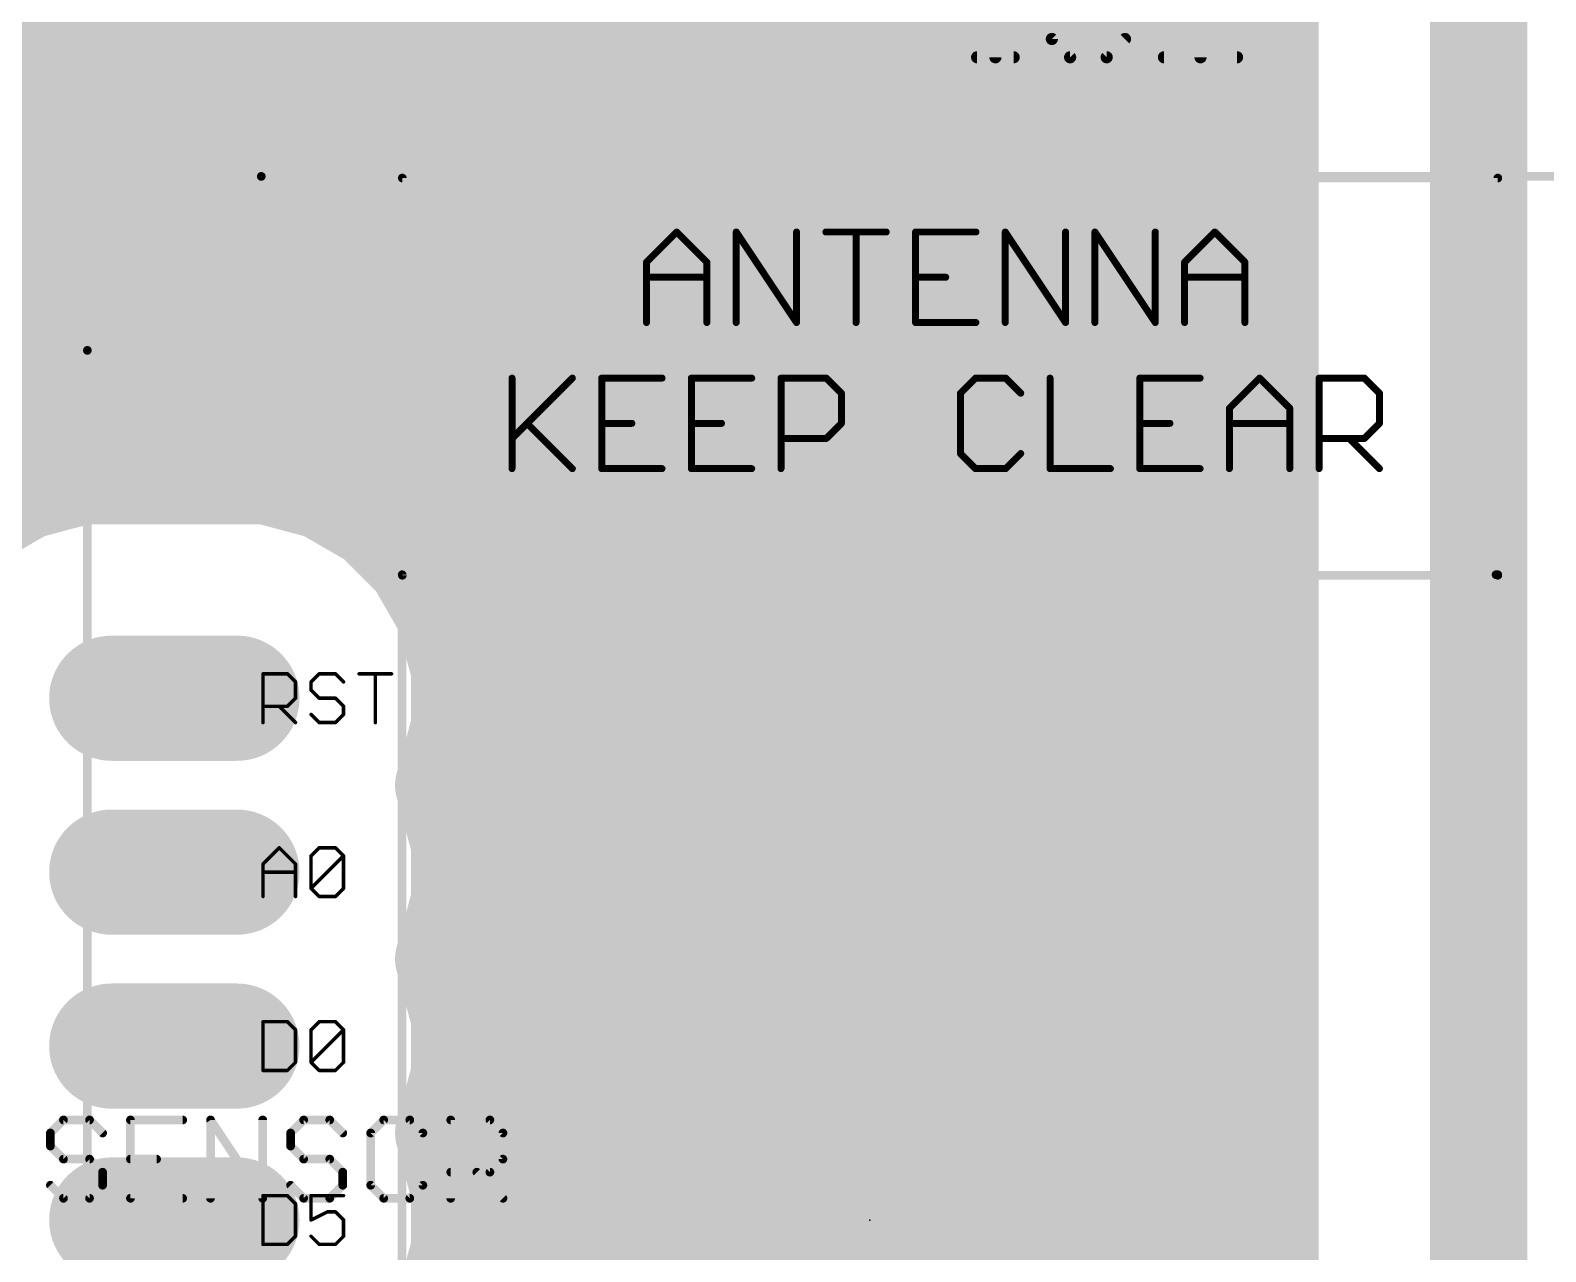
# Model space of a CAD drawing. Extents: x -14 to 150, y -1 to 89.
# Drawn here: x 6.79 to 28.92, y 19.86 to 37.69 of the extents above; entities that cross this region are included whole.
import ezdxf

# ---------------------------------------------------------------- set-up
doc = ezdxf.new("R2010")
doc.units = 0
for name, color, linetype in [('16', 175, 'CONTINUOUS'), ('17', 82, 'CONTINUOUS'), ('21', 253, 'CONTINUOUS'), ('23', 7, 'CONTINUOUS'), ('25', 253, 'CONTINUOUS')]:
    doc.layers.add(name, color=color, linetype=linetype)

# ---------------------------------------------------------------- blocks, each defined once
blk = doc.blocks.new('LONGP100')
at = {"const_width": 1}
blk.add_lwpolyline([(-0.5, 0), (0.5, 0)], dxfattribs=at)
at = {"const_width": 0.5}
for points in [[(-0.5, 0.25, 1), (-0.5, -0.25)], [(0.5, -0.25, 1), (0.5, 0.25)]]:
    blk.add_lwpolyline(points, format="xyb", dxfattribs=at)

msp = doc.modelspace()

# ---------------------------------------------------------------- linework, layer by layer
at = {"layer": '16', "const_width": 1.4224}
for points in [[(27.94, 46.99), (27.94, 10.16)], [(24.892, 38.735), (24.892, 9.7587)], [(-6.985, 38.4048), (24.892, 38.4048)], [(3.81, 37.465), (19.685, 37.465)], [(19.685, 37.465), (19.685, 3.81)], [(-6.985, 36.9824), (24.892, 36.9824)], [(-6.985, 35.56), (24.892, 35.56)], [(-6.985, 34.1376), (24.892, 34.1376)], [(-6.985, 32.7152), (24.892, 32.7152)], [(-6.985, 31.2928), (24.892, 31.2928)], [(7.5476, 31.1912), (6.7207, 30.9696)], [(10.2324, 31.1912), (7.5476, 31.1912)], [(11.0593, 30.9696), (10.2324, 31.1912)], [(6.7207, 30.9696), (5.9793, 30.5416)], [(11.8007, 30.5416), (11.0593, 30.9696)], [(12.406, 29.9363), (11.8007, 30.5416)], [(12.834, 29.1949), (12.406, 29.9363)], [(12.444, 29.8704), (24.892, 29.8704)], [(13.0556, 28.368), (12.834, 29.1949)], [(13.0342, 28.448), (24.892, 28.448)], [(13.0556, 27.512), (13.0556, 28.368)], [(12.834, 26.6851), (13.0556, 27.512)], [(12.9253, 27.0256), (24.892, 27.0256)], [(12.8253, 26.67), (12.834, 26.6851)], [(12.834, 26.6549), (12.8253, 26.67)], [(13.0556, 25.828), (12.834, 26.6549)], [(13.0556, 24.972), (13.0556, 25.828)], [(13.0556, 25.6032), (24.892, 25.6032)], [(12.834, 24.1451), (13.0556, 24.972)], [(12.8253, 24.13), (12.834, 24.1451)], [(12.834, 24.1149), (12.8253, 24.13)], [(13.0556, 23.288), (12.834, 24.1149)], [(12.8436, 24.1808), (24.892, 24.1808)], [(13.0556, 22.432), (13.0556, 23.288)], [(13.0556, 22.7584), (24.892, 22.7584)], [(12.834, 21.6051), (13.0556, 22.432)], [(12.8253, 21.59), (12.834, 21.6051)], [(12.834, 21.5749), (12.8253, 21.59)], [(13.0556, 20.748), (12.834, 21.5749)], [(12.8981, 21.336), (24.892, 21.336)], [(13.0556, 19.892), (13.0556, 20.748)], [(12.834, 19.0651), (13.0556, 19.892)], [(13.0556, 19.9136), (24.892, 19.9136)]]:
    msp.add_lwpolyline(points, dxfattribs=at)
at = {"layer": '16', "const_width": 0.7112}
for points in [[(24.892, 38.0492, 1), (24.892, 38.7604)], [(20.0406, 37.465, 1), (19.3294, 37.465)], [(19.685, 37.1094, 1), (19.685, 37.8206)], [(24.892, 36.6268, 1), (24.892, 37.338)], [(24.892, 35.2044, 1), (24.892, 35.9156)], [(24.892, 33.782, 1), (24.892, 34.4932)], [(24.892, 32.3596, 1), (24.892, 33.0708)], [(7.5476, 31.5468, 1), (7.5476, 30.8356)], [(7.6396, 30.8477, 1), (7.4555, 31.5347)], [(10.3245, 31.5347, 1), (10.1404, 30.8477)], [(10.2324, 30.8356, 1), (10.2324, 31.5468)], [(24.892, 30.9372, 1), (24.892, 31.6484)], [(6.6286, 31.3131, 1), (6.8127, 30.6262)], [(6.8985, 30.6617, 1), (6.5429, 31.2776)], [(11.2371, 31.2776, 1), (10.8815, 30.6617)], [(10.9673, 30.6262, 1), (11.1514, 31.3131)], [(12.0521, 30.7931, 1), (11.5492, 30.2902)], [(11.6229, 30.2336, 1), (11.9785, 30.8496)], [(12.714, 30.1141, 1), (12.098, 29.7585)], [(12.444, 30.226, 1), (12.444, 29.5148)], [(12.1546, 29.6848, 1), (12.6575, 30.1877)], [(24.892, 29.5148, 1), (24.892, 30.226)], [(13.1775, 29.287, 1), (12.4906, 29.1029)], [(12.5261, 29.0171, 1), (13.142, 29.3727)], [(13.0342, 28.8036, 1), (13.0342, 28.0924)], [(13.4112, 28.368, 1), (12.7, 28.368)], [(24.892, 28.0924, 1), (24.892, 28.8036)], [(12.7121, 28.276, 1), (13.3991, 28.4601)], [(13.3991, 27.4199, 1), (12.7121, 27.604)], [(12.9253, 27.3812, 1), (12.9253, 26.67)], [(12.7, 27.512, 1), (13.4112, 27.512)], [(24.892, 26.67, 1), (24.892, 27.3812)], [(13.1333, 26.8478, 1), (12.5174, 26.4922)], [(13.1775, 26.747, 1), (12.4906, 26.5629)], [(13.142, 26.5073, 1), (12.5261, 26.8629)], [(12.5174, 26.8478, 1), (13.1333, 26.4922)], [(12.4906, 26.7771, 1), (13.1775, 26.593)], [(12.5261, 26.4771, 1), (13.142, 26.8327)], [(13.4112, 25.828, 1), (12.7, 25.828)], [(13.0556, 25.9588, 1), (13.0556, 25.2476)], [(12.7121, 25.736, 1), (13.3991, 25.9201)], [(24.892, 25.2476, 1), (24.892, 25.9588)], [(13.3991, 24.8799, 1), (12.7121, 25.064)], [(12.7, 24.972, 1), (13.4112, 24.972)], [(13.1333, 24.3078, 1), (12.5174, 23.9522)], [(13.1775, 24.207, 1), (12.4906, 24.0229)], [(12.8436, 24.5364, 1), (12.8436, 23.8252)], [(13.142, 23.9673, 1), (12.5261, 24.3229)], [(24.892, 23.8252, 1), (24.892, 24.5364)], [(12.5174, 24.3078, 1), (13.1333, 23.9522)], [(12.4906, 24.2371, 1), (13.1775, 24.053)], [(12.5261, 23.9371, 1), (13.142, 24.2927)], [(13.4112, 23.288, 1), (12.7, 23.288)], [(12.7121, 23.196, 1), (13.3991, 23.3801)], [(13.0556, 23.114, 1), (13.0556, 22.4028)], [(24.892, 22.4028, 1), (24.892, 23.114)], [(13.3991, 22.3399, 1), (12.7121, 22.524)], [(12.7, 22.432, 1), (13.4112, 22.432)], [(13.1333, 21.7678, 1), (12.5174, 21.4122)], [(13.1775, 21.667, 1), (12.4906, 21.4829)], [(13.142, 21.4273, 1), (12.5261, 21.7829)], [(12.5174, 21.7678, 1), (13.1333, 21.4122)], [(12.4906, 21.6971, 1), (13.1775, 21.513)], [(12.5261, 21.3971, 1), (13.142, 21.7527)], [(12.8981, 21.6916, 1), (12.8981, 20.9804)], [(24.892, 20.9804, 1), (24.892, 21.6916)], [(13.4112, 20.748, 1), (12.7, 20.748)], [(12.7121, 20.656, 1), (13.3991, 20.8401)], [(13.0556, 20.2692, 1), (13.0556, 19.558)], [(13.3991, 19.7999, 1), (12.7121, 19.984)], [(24.892, 19.558, 1), (24.892, 20.2692)], [(12.7, 19.892, 1), (13.4112, 19.892)]]:
    msp.add_lwpolyline(points, format="xyb", dxfattribs=at)
at = {"layer": '21'}
for points, const_width in [([(10.16, 35.56, 0.4142), (7.62, 33.02)], 0.127), ([(10.16, 35.5918, 1), (10.16, 35.5282)], 0.0635), ([(10.16, 35.5282, 1), (10.16, 35.5918)], 0.0635), ([(12.22, 35.5678, 1), (12.22, 35.5042)], 0.0635), ([(12.2518, 35.536, 1), (12.1883, 35.536)], 0.0635), ([(28.2518, 35.536, 1), (28.1883, 35.536)], 0.0635), ([(28.22, 35.5042, 1), (28.22, 35.5678)], 0.0635), ([(7.6517, 33.02, 1), (7.5883, 33.02)], 0.0635), ([(7.5883, 33.02, 1), (7.6517, 33.02)], 0.0635), ([(12.2492, 29.7434, 1), (12.1857, 29.7434)], 0.0635), ([(12.22, 29.7677, 1), (12.22, 29.7043)], 0.0635), ([(12.1883, 29.736, 1), (12.2518, 29.736)], 0.0635), ([(28.194, 29.7752, 1), (28.194, 29.7117)], 0.0635), ([(28.2511, 29.7434, 1), (28.1877, 29.7434)], 0.0635), ([(28.1883, 29.736, 1), (28.2518, 29.736)], 0.0635), ([(28.2194, 29.7117, 1), (28.2194, 29.7752)], 0.0635), ([(28.22, 29.7043, 1), (28.22, 29.7677)], 0.0635)]:
    msp.add_lwpolyline(points, format="xyb", dxfattribs=dict(at, const_width=const_width))
at = {"layer": '21', "const_width": 0.127}
for points in [[(10.16, 35.56), (30.48, 35.56)], [(12.22, 29.736), (12.22, 35.536)], [(12.22, 35.536), (28.22, 35.536)], [(28.22, 35.536), (28.22, 29.736)], [(7.62, 33.02), (7.62, 1.27)], [(12.2174, 29.7434), (12.2174, 11.43)], [(12.22, 29.736), (28.22, 29.736)], [(28.194, 29.7434), (28.2194, 29.7434)], [(28.2194, 29.7434), (28.2194, 11.43)]]:
    msp.add_lwpolyline(points, dxfattribs=at)
at = {"layer": '23'}
msp.add_point((19.05, 20.32), dxfattribs=at)
at = {"layer": '25'}
for points, const_width in [([(20.8821, 37.2999), (20.8821, 38.9015)], 0.1778), ([(23.8776, 38.9015), (23.8776, 37.2999)], 0.1778), ([(21.7066, 38.6345), (21.7066, 37.5668)], 0.1778), ([(21.7066, 37.5668), (21.9735, 37.2999)], 0.1778), ([(22.5074, 37.2999), (22.7743, 37.5668)], 0.1778), ([(20.6151, 37.2999), (21.149, 37.2999)], 0.1778), ([(21.9735, 37.2999), (22.5074, 37.2999)], 0.1778), ([(23.3437, 37.2999), (24.4115, 37.2999)], 0.1778), ([(15.7868, 34.3077), (16.2274, 34.7483)], 0.1016), ([(16.2274, 34.7483), (16.668, 34.3077)], 0.1016), ([(17.0965, 33.4264), (17.0965, 34.7483)], 0.1016), ([(17.0965, 34.7483), (17.9778, 33.4264)], 0.1016), ([(17.9778, 33.4264), (17.9778, 34.7483)], 0.1016), ([(18.4062, 34.7483), (19.2875, 34.7483)], 0.1016), ([(18.8468, 33.4264), (18.8468, 34.7483)], 0.1016), ([(20.5972, 34.7483), (19.7159, 34.7483)], 0.1016), ([(19.7159, 34.7483), (19.7159, 33.4264)], 0.1016), ([(21.0257, 33.4264), (21.0257, 34.7483)], 0.1016), ([(21.0257, 34.7483), (21.9069, 33.4264)], 0.1016), ([(21.9069, 33.4264), (21.9069, 34.7483)], 0.1016), ([(22.3354, 33.4264), (22.3354, 34.7483)], 0.1016), ([(22.3354, 34.7483), (23.2167, 33.4264)], 0.1016), ([(23.2167, 33.4264), (23.2167, 34.7483)], 0.1016), ([(23.6451, 34.3077), (24.0857, 34.7483)], 0.1016), ([(24.0857, 34.7483), (24.5264, 34.3077)], 0.1016), ([(15.7868, 33.4264), (15.7868, 34.3077)], 0.1016), ([(16.668, 34.3077), (16.668, 33.4264)], 0.1016), ([(23.6451, 33.4264), (23.6451, 34.3077)], 0.1016), ([(24.5264, 34.3077), (24.5264, 33.4264)], 0.1016), ([(15.7868, 34.0874), (16.668, 34.0874)], 0.1016), ([(19.7159, 34.0874), (20.1566, 34.0874)], 0.1016), ([(23.6451, 34.0874), (24.5264, 34.0874)], 0.1016), ([(19.7159, 33.4264), (20.5972, 33.4264)], 0.1016), ([(13.8222, 32.6147), (13.8222, 31.2928)], 0.1016), ([(13.8222, 31.7334), (14.7035, 32.6147)], 0.1016), ([(16.0132, 32.6147), (15.1319, 32.6147)], 0.1016), ([(15.1319, 32.6147), (15.1319, 31.2928)], 0.1016), ([(17.3229, 32.6147), (16.4416, 32.6147)], 0.1016), ([(16.4416, 32.6147), (16.4416, 31.2928)], 0.1016), ([(17.7513, 31.2928), (17.7513, 32.6147)], 0.1016), ([(17.7513, 32.6147), (18.4123, 32.6147)], 0.1016), ([(18.4123, 32.6147), (18.6326, 32.3944)], 0.1016), ([(20.5911, 32.6147), (20.3708, 32.3944)], 0.1016), ([(21.0318, 32.6147), (20.5911, 32.6147)], 0.1016), ([(21.2521, 32.3944), (21.0318, 32.6147)], 0.1016), ([(21.6805, 32.6147), (21.6805, 31.2928)], 0.1016), ([(23.8715, 32.6147), (22.9902, 32.6147)], 0.1016), ([(22.9902, 32.6147), (22.9902, 31.2928)], 0.1016), ([(24.3, 32.1741), (24.7406, 32.6147)], 0.1016), ([(24.7406, 32.6147), (25.1813, 32.1741)], 0.1016), ([(25.6097, 31.2928), (25.6097, 32.6147)], 0.1016), ([(25.6097, 32.6147), (26.2707, 32.6147)], 0.1016), ([(26.2707, 32.6147), (26.491, 32.3944)], 0.1016), ([(18.6326, 32.3944), (18.6326, 31.9538)], 0.1016), ([(20.3708, 32.3944), (20.3708, 31.5131)], 0.1016), ([(26.491, 32.3944), (26.491, 31.9538)], 0.1016), ([(24.3, 31.2928), (24.3, 32.1741)], 0.1016), ([(25.1813, 32.1741), (25.1813, 31.2928)], 0.1016), ([(14.0425, 31.9538), (14.7035, 31.2928)], 0.1016), ([(15.1319, 31.9538), (15.5725, 31.9538)], 0.1016), ([(16.4416, 31.9538), (16.8823, 31.9538)], 0.1016), ([(18.6326, 31.9538), (18.4123, 31.7334)], 0.1016), ([(22.9902, 31.9538), (23.4309, 31.9538)], 0.1016), ([(24.3, 31.9538), (25.1813, 31.9538)], 0.1016), ([(26.491, 31.9538), (26.2707, 31.7334)], 0.1016), ([(18.4123, 31.7334), (17.7513, 31.7334)], 0.1016), ([(26.2707, 31.7334), (25.6097, 31.7334)], 0.1016), ([(26.0503, 31.7334), (26.491, 31.2928)], 0.1016), ([(20.3708, 31.5131), (20.5911, 31.2928)], 0.1016), ([(21.0318, 31.2928), (21.2521, 31.5131)], 0.1016), ([(15.1319, 31.2928), (16.0132, 31.2928)], 0.1016), ([(16.4416, 31.2928), (17.3229, 31.2928)], 0.1016), ([(20.5911, 31.2928), (21.0318, 31.2928)], 0.1016), ([(21.6805, 31.2928), (22.5618, 31.2928)], 0.1016), ([(22.9902, 31.2928), (23.8715, 31.2928)], 0.1016), ([(10.1854, 27.5844), (10.1854, 28.2962)], 0.0508), ([(10.1854, 28.2962), (10.5413, 28.2962)], 0.0508), ([(10.5413, 28.2962), (10.6599, 28.1776)], 0.0508), ([(10.6599, 28.1776), (10.6599, 27.9403)], 0.0508), ([(11.0057, 28.2962), (10.887, 28.1776)], 0.0508), ([(10.887, 28.1776), (10.887, 28.0589)], 0.0508), ([(11.2429, 28.2962), (11.0057, 28.2962)], 0.0508), ([(11.3616, 28.1776), (11.2429, 28.2962)], 0.0508), ([(11.5887, 28.2962), (12.0632, 28.2962)], 0.0508), ([(11.8259, 27.5844), (11.8259, 28.2962)], 0.0508), ([(10.6599, 27.9403), (10.5413, 27.8217)], 0.0508), ([(10.887, 28.0589), (11.0057, 27.9403)], 0.0508), ([(11.0057, 27.9403), (11.2429, 27.9403)], 0.0508), ([(11.2429, 27.9403), (11.3616, 27.8217)], 0.0508), ([(10.5413, 27.8217), (10.1854, 27.8217)], 0.0508), ([(10.4227, 27.8217), (10.6599, 27.5844)], 0.0508), ([(11.0057, 27.5844), (10.887, 27.703)], 0.0508), ([(11.3616, 27.703), (11.2429, 27.5844)], 0.0508), ([(11.3616, 27.8217), (11.3616, 27.703)], 0.0508), ([(11.2429, 27.5844), (11.0057, 27.5844)], 0.0508), ([(10.1854, 25.5189), (10.4227, 25.7562)], 0.0508), ([(10.4227, 25.7562), (10.6599, 25.5189)], 0.0508), ([(10.887, 25.6376), (11.0057, 25.7562)], 0.0508), ([(11.0057, 25.7562), (11.2429, 25.7562)], 0.0508), ([(11.2429, 25.7562), (11.3616, 25.6376)], 0.0508), ([(10.1854, 25.0444), (10.1854, 25.5189)], 0.0508), ([(10.6599, 25.5189), (10.6599, 25.0444)], 0.0508), ([(10.887, 25.163), (10.887, 25.6376)], 0.0508), ([(10.887, 25.163), (11.3616, 25.6376)], 0.0508), ([(11.3616, 25.6376), (11.3616, 25.163)], 0.0508), ([(10.1854, 25.4003), (10.6599, 25.4003)], 0.0508), ([(11.0057, 25.0444), (10.887, 25.163)], 0.0508), ([(11.2429, 25.0444), (11.0057, 25.0444)], 0.0508), ([(11.3616, 25.163), (11.2429, 25.0444)], 0.0508), ([(10.1854, 23.2162), (10.1854, 22.5044)], 0.0508), ([(10.5413, 23.2162), (10.1854, 23.2162)], 0.0508), ([(10.6599, 23.0976), (10.5413, 23.2162)], 0.0508), ([(10.887, 23.0976), (11.0057, 23.2162)], 0.0508), ([(11.0057, 23.2162), (11.2429, 23.2162)], 0.0508), ([(11.2429, 23.2162), (11.3616, 23.0976)], 0.0508), ([(10.6599, 22.623), (10.6599, 23.0976)], 0.0508), ([(10.887, 22.623), (10.887, 23.0976)], 0.0508), ([(10.887, 22.623), (11.3616, 23.0976)], 0.0508), ([(11.3616, 23.0976), (11.3616, 22.623)], 0.0508), ([(10.5413, 22.5044), (10.6599, 22.623)], 0.0508), ([(11.0057, 22.5044), (10.887, 22.623)], 0.0508), ([(11.3616, 22.623), (11.2429, 22.5044)], 0.0508), ([(10.1854, 22.5044), (10.5413, 22.5044)], 0.0508), ([(11.2429, 22.5044), (11.0057, 22.5044)], 0.0508), ([(7.2705, 21.7815), (7.0799, 21.5908)], 0.127), ([(7.6519, 21.7815), (7.2705, 21.7815)], 0.127), ([(7.8425, 21.5908), (7.6519, 21.7815)], 0.127), ([(9.0119, 21.7815), (8.2493, 21.7815)], 0.127), ([(8.2493, 21.7815), (8.2493, 20.6375)], 0.127), ([(9.4187, 20.6375), (9.4187, 21.7815)], 0.127), ([(9.4187, 21.7815), (10.1813, 20.6375)], 0.127), ([(10.1813, 20.6375), (10.1813, 21.7815)], 0.127), ([(10.7787, 21.7815), (10.5881, 21.5908)], 0.127), ([(11.1601, 21.7815), (10.7787, 21.7815)], 0.127), ([(11.3507, 21.5908), (11.1601, 21.7815)], 0.127), ([(11.9481, 21.7815), (11.7575, 21.5908)], 0.127), ([(12.3295, 21.7815), (11.9481, 21.7815)], 0.127), ([(12.5201, 21.5908), (12.3295, 21.7815)], 0.127), ([(12.9269, 20.6375), (12.9269, 21.7815)], 0.127), ([(12.9269, 21.7815), (13.4989, 21.7815)], 0.127), ([(13.4989, 21.7815), (13.6895, 21.5908)], 0.127), ([(7.0799, 21.5908), (7.0799, 21.4002)], 0.127), ([(10.5881, 21.5908), (10.5881, 21.4002)], 0.127), ([(11.7575, 21.5908), (11.7575, 20.8282)], 0.127), ([(12.5201, 20.8282), (12.5201, 21.5908)], 0.127), ([(13.6895, 21.5908), (13.6895, 21.2095)], 0.127), ([(7.0799, 21.4002), (7.2705, 21.2095)], 0.127), ([(7.2705, 21.2095), (7.6519, 21.2095)], 0.127), ([(7.6519, 21.2095), (7.8425, 21.0188)], 0.127), ([(8.2493, 21.2095), (8.6306, 21.2095)], 0.127), ([(10.5881, 21.4002), (10.7787, 21.2095)], 0.127), ([(10.7787, 21.2095), (11.1601, 21.2095)], 0.127), ([(11.1601, 21.2095), (11.3507, 21.0188)], 0.127), ([(13.6895, 21.2095), (13.4989, 21.0188)], 0.127), ([(7.8425, 21.0188), (7.8425, 20.8282)], 0.127), ([(11.3507, 21.0188), (11.3507, 20.8282)], 0.127), ([(13.4989, 21.0188), (12.9269, 21.0188)], 0.127), ([(13.3082, 21.0188), (13.6895, 20.6375)], 0.127), ([(7.2705, 20.6375), (7.0799, 20.8282)], 0.127), ([(7.8425, 20.8282), (7.6519, 20.6375)], 0.127), ([(10.7787, 20.6375), (10.5881, 20.8282)], 0.127), ([(11.3507, 20.8282), (11.1601, 20.6375)], 0.127), ([(11.7575, 20.8282), (11.9481, 20.6375)], 0.127), ([(12.3295, 20.6375), (12.5201, 20.8282)], 0.127), ([(7.6519, 20.6375), (7.2705, 20.6375)], 0.127), ([(8.2493, 20.6375), (9.0119, 20.6375)], 0.127), ([(10.1854, 20.6762), (10.1854, 19.9644)], 0.0508), ([(10.5413, 20.6762), (10.1854, 20.6762)], 0.0508), ([(10.6599, 20.5576), (10.5413, 20.6762)], 0.0508), ([(11.1601, 20.6375), (10.7787, 20.6375)], 0.127), ([(11.3616, 20.6762), (10.887, 20.6762)], 0.0508), ([(10.887, 20.6762), (10.887, 20.3203)], 0.0508), ([(11.9481, 20.6375), (12.3295, 20.6375)], 0.127), ([(10.6599, 20.083), (10.6599, 20.5576)], 0.0508), ([(10.887, 20.3203), (11.1243, 20.4389)], 0.0508), ([(11.1243, 20.4389), (11.2429, 20.4389)], 0.0508), ([(11.2429, 20.4389), (11.3616, 20.3203)], 0.0508), ([(11.3616, 20.3203), (11.3616, 20.083)], 0.0508), ([(10.1854, 19.9644), (10.5413, 19.9644)], 0.0508), ([(10.5413, 19.9644), (10.6599, 20.083)], 0.0508), ([(11.0057, 19.9644), (10.887, 20.083)], 0.0508), ([(11.2429, 19.9644), (11.0057, 19.9644)], 0.0508), ([(11.3616, 20.083), (11.2429, 19.9644)], 0.0508)]:
    msp.add_lwpolyline(points, dxfattribs=dict(at, const_width=const_width))
for points, const_width in [([(21.738, 37.5983, 1), (21.6752, 37.5354)], 0.0889), ([(22.8057, 37.5354, 1), (22.7429, 37.5983)], 0.0889), ([(21.6621, 37.5668, 1), (21.751, 37.5668)], 0.0889), ([(20.6151, 37.3443, 1), (20.6151, 37.2555)], 0.0889), ([(20.8376, 37.2999, 1), (20.9265, 37.2999)], 0.0889), ([(21.149, 37.2555, 1), (21.149, 37.3443)], 0.0889), ([(21.9735, 37.3443, 1), (21.9735, 37.2555)], 0.0889), ([(21.9421, 37.2685, 1), (22.0049, 37.3313)], 0.0889), ([(22.4759, 37.3313, 1), (22.5388, 37.2685)], 0.0889), ([(22.5074, 37.2555, 1), (22.5074, 37.3443)], 0.0889), ([(23.3437, 37.3443, 1), (23.3437, 37.2555)], 0.0889), ([(23.8331, 37.2999, 1), (23.922, 37.2999)], 0.0889), ([(24.4115, 37.2555, 1), (24.4115, 37.3443)], 0.0889), ([(16.2454, 34.7663, 1), (16.2094, 34.7304)], 0.0508), ([(16.2454, 34.7304, 1), (16.2094, 34.7663)], 0.0508), ([(17.1176, 34.7624, 1), (17.0753, 34.7342)], 0.0508), ([(17.1219, 34.7483, 1), (17.0711, 34.7483)], 0.0508), ([(18.0032, 34.7483, 1), (17.9524, 34.7483)], 0.0508), ([(18.4062, 34.7737, 1), (18.4062, 34.7229)], 0.0508), ([(18.8722, 34.7483, 1), (18.8214, 34.7483)], 0.0508), ([(19.2875, 34.7229, 1), (19.2875, 34.7737)], 0.0508), ([(19.7159, 34.7737, 1), (19.7159, 34.7229)], 0.0508), ([(19.7413, 34.7483, 1), (19.6905, 34.7483)], 0.0508), ([(20.5972, 34.7229, 1), (20.5972, 34.7737)], 0.0508), ([(21.0468, 34.7624, 1), (21.0045, 34.7342)], 0.0508), ([(21.0511, 34.7483, 1), (21.0003, 34.7483)], 0.0508), ([(21.9323, 34.7483, 1), (21.8815, 34.7483)], 0.0508), ([(22.3565, 34.7624, 1), (22.3142, 34.7342)], 0.0508), ([(22.3608, 34.7483, 1), (22.31, 34.7483)], 0.0508), ([(23.2421, 34.7483, 1), (23.1913, 34.7483)], 0.0508), ([(24.1037, 34.7663, 1), (24.0678, 34.7304)], 0.0508), ([(24.1037, 34.7304, 1), (24.0678, 34.7663)], 0.0508), ([(15.8122, 34.3077, 1), (15.7614, 34.3077)], 0.0508), ([(15.7688, 34.3256, 1), (15.8047, 34.2897)], 0.0508), ([(16.6934, 34.3077, 1), (16.6426, 34.3077)], 0.0508), ([(16.6501, 34.2897, 1), (16.686, 34.3256)], 0.0508), ([(23.6705, 34.3077, 1), (23.6197, 34.3077)], 0.0508), ([(23.6271, 34.3256, 1), (23.6631, 34.2897)], 0.0508), ([(24.5518, 34.3077, 1), (24.501, 34.3077)], 0.0508), ([(24.5084, 34.2897, 1), (24.5444, 34.3256)], 0.0508), ([(15.7868, 34.1128, 1), (15.7868, 34.062)], 0.0508), ([(16.668, 34.062, 1), (16.668, 34.1128)], 0.0508), ([(19.7159, 34.1128, 1), (19.7159, 34.062)], 0.0508), ([(20.1566, 34.062, 1), (20.1566, 34.1128)], 0.0508), ([(23.6451, 34.1128, 1), (23.6451, 34.062)], 0.0508), ([(24.5264, 34.062, 1), (24.5264, 34.1128)], 0.0508), ([(15.7614, 33.4264, 1), (15.8122, 33.4264)], 0.0508), ([(16.6426, 33.4264, 1), (16.6934, 33.4264)], 0.0508), ([(17.0711, 33.4264, 1), (17.1219, 33.4264)], 0.0508), ([(17.9524, 33.4264, 1), (18.0032, 33.4264)], 0.0508), ([(17.9566, 33.4123, 1), (17.9989, 33.4405)], 0.0508), ([(18.8214, 33.4264, 1), (18.8722, 33.4264)], 0.0508), ([(19.7159, 33.4518, 1), (19.7159, 33.401)], 0.0508), ([(19.6905, 33.4264, 1), (19.7413, 33.4264)], 0.0508), ([(20.5972, 33.401, 1), (20.5972, 33.4518)], 0.0508), ([(21.0003, 33.4264, 1), (21.0511, 33.4264)], 0.0508), ([(21.8815, 33.4264, 1), (21.9323, 33.4264)], 0.0508), ([(21.8858, 33.4123, 1), (21.9281, 33.4405)], 0.0508), ([(22.31, 33.4264, 1), (22.3608, 33.4264)], 0.0508), ([(23.1913, 33.4264, 1), (23.2421, 33.4264)], 0.0508), ([(23.1955, 33.4123, 1), (23.2378, 33.4405)], 0.0508), ([(23.6197, 33.4264, 1), (23.6705, 33.4264)], 0.0508), ([(24.501, 33.4264, 1), (24.5518, 33.4264)], 0.0508), ([(13.8476, 32.6147, 1), (13.7968, 32.6147)], 0.0508), ([(14.7214, 32.5968, 1), (14.6855, 32.6327)], 0.0508), ([(15.1319, 32.6401, 1), (15.1319, 32.5893)], 0.0508), ([(15.1573, 32.6147, 1), (15.1065, 32.6147)], 0.0508), ([(16.0132, 32.5893, 1), (16.0132, 32.6401)], 0.0508), ([(16.4416, 32.6401, 1), (16.4416, 32.5893)], 0.0508), ([(16.467, 32.6147, 1), (16.4162, 32.6147)], 0.0508), ([(17.3229, 32.5893, 1), (17.3229, 32.6401)], 0.0508), ([(17.7767, 32.6147, 1), (17.7259, 32.6147)], 0.0508), ([(17.7513, 32.6401, 1), (17.7513, 32.5893)], 0.0508), ([(18.4303, 32.6327, 1), (18.3943, 32.5968)], 0.0508), ([(18.4123, 32.5893, 1), (18.4123, 32.6401)], 0.0508), ([(20.5911, 32.6401, 1), (20.5911, 32.5893)], 0.0508), ([(20.6091, 32.5968, 1), (20.5731, 32.6327)], 0.0508), ([(21.0497, 32.6327, 1), (21.0138, 32.5968)], 0.0508), ([(21.0318, 32.5893, 1), (21.0318, 32.6401)], 0.0508), ([(21.7059, 32.6147, 1), (21.6551, 32.6147)], 0.0508), ([(22.9902, 32.6401, 1), (22.9902, 32.5893)], 0.0508), ([(23.0156, 32.6147, 1), (22.9648, 32.6147)], 0.0508), ([(23.8715, 32.5893, 1), (23.8715, 32.6401)], 0.0508), ([(24.7586, 32.6327, 1), (24.7226, 32.5968)], 0.0508), ([(24.7586, 32.5968, 1), (24.7226, 32.6327)], 0.0508), ([(25.6351, 32.6147, 1), (25.5843, 32.6147)], 0.0508), ([(25.6097, 32.6401, 1), (25.6097, 32.5893)], 0.0508), ([(26.2886, 32.6327, 1), (26.2527, 32.5968)], 0.0508), ([(26.2707, 32.5893, 1), (26.2707, 32.6401)], 0.0508), ([(18.658, 32.3944, 1), (18.6072, 32.3944)], 0.0508), ([(18.6147, 32.3764, 1), (18.6506, 32.4124)], 0.0508), ([(20.3528, 32.4124, 1), (20.3888, 32.3764)], 0.0508), ([(20.3962, 32.3944, 1), (20.3454, 32.3944)], 0.0508), ([(21.2341, 32.3764, 1), (21.27, 32.4124)], 0.0508), ([(26.5164, 32.3944, 1), (26.4656, 32.3944)], 0.0508), ([(26.473, 32.3764, 1), (26.5089, 32.4124)], 0.0508), ([(24.3254, 32.1741, 1), (24.2746, 32.1741)], 0.0508), ([(24.282, 32.192, 1), (24.3179, 32.1561)], 0.0508), ([(25.2067, 32.1741, 1), (25.1559, 32.1741)], 0.0508), ([(25.1633, 32.1561, 1), (25.1992, 32.192)], 0.0508), ([(14.0604, 31.9717, 1), (14.0245, 31.9358)], 0.0508), ([(15.1319, 31.9792, 1), (15.1319, 31.9284)], 0.0508), ([(15.5725, 31.9284, 1), (15.5725, 31.9792)], 0.0508), ([(16.4416, 31.9792, 1), (16.4416, 31.9284)], 0.0508), ([(16.8823, 31.9284, 1), (16.8823, 31.9792)], 0.0508), ([(18.6072, 31.9538, 1), (18.658, 31.9538)], 0.0508), ([(18.6506, 31.9358, 1), (18.6147, 31.9717)], 0.0508), ([(22.9902, 31.9792, 1), (22.9902, 31.9284)], 0.0508), ([(23.4309, 31.9284, 1), (23.4309, 31.9792)], 0.0508), ([(24.3, 31.9792, 1), (24.3, 31.9284)], 0.0508), ([(25.1813, 31.9284, 1), (25.1813, 31.9792)], 0.0508), ([(26.4656, 31.9538, 1), (26.5164, 31.9538)], 0.0508), ([(26.5089, 31.9358, 1), (26.473, 31.9717)], 0.0508), ([(13.8042, 31.7514, 1), (13.8401, 31.7155)], 0.0508), ([(17.7513, 31.7588, 1), (17.7513, 31.708)], 0.0508), ([(18.3943, 31.7514, 1), (18.4303, 31.7155)], 0.0508), ([(18.4123, 31.708, 1), (18.4123, 31.7588)], 0.0508), ([(25.6097, 31.7588, 1), (25.6097, 31.708)], 0.0508), ([(26.0683, 31.7514, 1), (26.0324, 31.7155)], 0.0508), ([(26.2527, 31.7514, 1), (26.2886, 31.7155)], 0.0508), ([(26.2707, 31.708, 1), (26.2707, 31.7588)], 0.0508), ([(20.3888, 31.5311, 1), (20.3528, 31.4952)], 0.0508), ([(20.3454, 31.5131, 1), (20.3962, 31.5131)], 0.0508), ([(21.27, 31.4952, 1), (21.2341, 31.5311)], 0.0508), ([(13.7968, 31.2928, 1), (13.8476, 31.2928)], 0.0508), ([(14.6855, 31.2748, 1), (14.7214, 31.3108)], 0.0508), ([(15.1319, 31.3182, 1), (15.1319, 31.2674)], 0.0508), ([(15.1065, 31.2928, 1), (15.1573, 31.2928)], 0.0508), ([(16.0132, 31.2674, 1), (16.0132, 31.3182)], 0.0508), ([(16.4416, 31.3182, 1), (16.4416, 31.2674)], 0.0508), ([(16.4162, 31.2928, 1), (16.467, 31.2928)], 0.0508), ([(17.3229, 31.2674, 1), (17.3229, 31.3182)], 0.0508), ([(17.7259, 31.2928, 1), (17.7767, 31.2928)], 0.0508), ([(20.5911, 31.3182, 1), (20.5911, 31.2674)], 0.0508), ([(20.5731, 31.2748, 1), (20.6091, 31.3108)], 0.0508), ([(21.0138, 31.3108, 1), (21.0497, 31.2748)], 0.0508), ([(21.0318, 31.2674, 1), (21.0318, 31.3182)], 0.0508), ([(21.6805, 31.3182, 1), (21.6805, 31.2674)], 0.0508), ([(21.6551, 31.2928, 1), (21.7059, 31.2928)], 0.0508), ([(22.5618, 31.2674, 1), (22.5618, 31.3182)], 0.0508), ([(22.9902, 31.3182, 1), (22.9902, 31.2674)], 0.0508), ([(22.9648, 31.2928, 1), (23.0156, 31.2928)], 0.0508), ([(23.8715, 31.2674, 1), (23.8715, 31.3182)], 0.0508), ([(24.2746, 31.2928, 1), (24.3254, 31.2928)], 0.0508), ([(25.1559, 31.2928, 1), (25.2067, 31.2928)], 0.0508), ([(25.5843, 31.2928, 1), (25.6351, 31.2928)], 0.0508), ([(26.473, 31.2748, 1), (26.5089, 31.3108)], 0.0508), ([(10.1981, 28.2962, 1), (10.1727, 28.2962)], 0.0254), ([(10.1854, 28.3089, 1), (10.1854, 28.2835)], 0.0254), ([(10.5503, 28.3052, 1), (10.5323, 28.2872)], 0.0254), ([(10.5413, 28.2835, 1), (10.5413, 28.3089)], 0.0254), ([(10.6726, 28.1776, 1), (10.6472, 28.1776)], 0.0254), ([(10.651, 28.1686, 1), (10.6689, 28.1866)], 0.0254), ([(10.8997, 28.1776, 1), (10.8743, 28.1776)], 0.0254), ([(10.8781, 28.1866, 1), (10.896, 28.1686)], 0.0254), ([(11.0057, 28.3089, 1), (11.0057, 28.2835)], 0.0254), ([(11.0147, 28.2872, 1), (10.9967, 28.3052)], 0.0254), ([(11.2519, 28.3052, 1), (11.234, 28.2872)], 0.0254), ([(11.2429, 28.2835, 1), (11.2429, 28.3089)], 0.0254), ([(11.3526, 28.1686, 1), (11.3706, 28.1866)], 0.0254), ([(11.5887, 28.3089, 1), (11.5887, 28.2835)], 0.0254), ([(11.8386, 28.2962, 1), (11.8132, 28.2962)], 0.0254), ([(12.0632, 28.2835, 1), (12.0632, 28.3089)], 0.0254), ([(10.6472, 27.9403, 1), (10.6726, 27.9403)], 0.0254), ([(10.6689, 27.9313, 1), (10.651, 27.9493)], 0.0254), ([(10.8743, 28.0589, 1), (10.8997, 28.0589)], 0.0254), ([(10.896, 28.0679, 1), (10.8781, 28.05)], 0.0254), ([(11.0057, 27.953, 1), (11.0057, 27.9276)], 0.0254), ([(10.9967, 27.9313, 1), (11.0147, 27.9493)], 0.0254), ([(11.2519, 27.9493, 1), (11.234, 27.9313)], 0.0254), ([(11.2429, 27.9276, 1), (11.2429, 27.953)], 0.0254), ([(10.1854, 27.8344, 1), (10.1854, 27.809)], 0.0254), ([(10.4316, 27.8306, 1), (10.4137, 27.8127)], 0.0254), ([(10.5323, 27.8306, 1), (10.5503, 27.8127)], 0.0254), ([(10.5413, 27.809, 1), (10.5413, 27.8344)], 0.0254), ([(10.896, 27.712, 1), (10.8781, 27.6941)], 0.0254), ([(11.3743, 27.8217, 1), (11.3489, 27.8217)], 0.0254), ([(11.3489, 27.703, 1), (11.3743, 27.703)], 0.0254), ([(11.3526, 27.8127, 1), (11.3706, 27.8306)], 0.0254), ([(11.3706, 27.6941, 1), (11.3526, 27.712)], 0.0254), ([(10.1727, 27.5844, 1), (10.1981, 27.5844)], 0.0254), ([(10.651, 27.5754, 1), (10.6689, 27.5934)], 0.0254), ([(11.0057, 27.5971, 1), (11.0057, 27.5717)], 0.0254), ([(10.9967, 27.5754, 1), (11.0147, 27.5934)], 0.0254), ([(11.234, 27.5934, 1), (11.2519, 27.5754)], 0.0254), ([(11.2429, 27.5717, 1), (11.2429, 27.5971)], 0.0254), ([(11.8132, 27.5844, 1), (11.8386, 27.5844)], 0.0254), ([(10.4316, 25.7652, 1), (10.4137, 25.7472)], 0.0254), ([(10.4316, 25.7472, 1), (10.4137, 25.7652)], 0.0254), ([(11.0057, 25.7689, 1), (11.0057, 25.7435)], 0.0254), ([(11.0147, 25.7472, 1), (10.9967, 25.7652)], 0.0254), ([(11.2519, 25.7652, 1), (11.234, 25.7472)], 0.0254), ([(11.2429, 25.7435, 1), (11.2429, 25.7689)], 0.0254), ([(10.1981, 25.5189, 1), (10.1727, 25.5189)], 0.0254), ([(10.1764, 25.5279, 1), (10.1944, 25.51)], 0.0254), ([(10.6726, 25.5189, 1), (10.6472, 25.5189)], 0.0254), ([(10.651, 25.51, 1), (10.6689, 25.5279)], 0.0254), ([(10.8997, 25.6376, 1), (10.8743, 25.6376)], 0.0254), ([(10.8781, 25.6466, 1), (10.896, 25.6286)], 0.0254), ([(11.3743, 25.6376, 1), (11.3489, 25.6376)], 0.0254), ([(11.3706, 25.6286, 1), (11.3526, 25.6466)], 0.0254), ([(11.3526, 25.6286, 1), (11.3706, 25.6466)], 0.0254), ([(10.1854, 25.413, 1), (10.1854, 25.3876)], 0.0254), ([(10.6599, 25.3876, 1), (10.6599, 25.413)], 0.0254), ([(10.1727, 25.0444, 1), (10.1981, 25.0444)], 0.0254), ([(10.6472, 25.0444, 1), (10.6726, 25.0444)], 0.0254), ([(10.8743, 25.163, 1), (10.8997, 25.163)], 0.0254), ([(10.896, 25.172, 1), (10.8781, 25.1541)], 0.0254), ([(10.8781, 25.172, 1), (10.896, 25.1541)], 0.0254), ([(11.0057, 25.0571, 1), (11.0057, 25.0317)], 0.0254), ([(10.9967, 25.0354, 1), (11.0147, 25.0534)], 0.0254), ([(11.234, 25.0534, 1), (11.2519, 25.0354)], 0.0254), ([(11.2429, 25.0317, 1), (11.2429, 25.0571)], 0.0254), ([(11.3489, 25.163, 1), (11.3743, 25.163)], 0.0254), ([(11.3706, 25.1541, 1), (11.3526, 25.172)], 0.0254), ([(10.1981, 23.2162, 1), (10.1727, 23.2162)], 0.0254), ([(10.1854, 23.2289, 1), (10.1854, 23.2035)], 0.0254), ([(10.5503, 23.2252, 1), (10.5323, 23.2072)], 0.0254), ([(10.5413, 23.2035, 1), (10.5413, 23.2289)], 0.0254), ([(11.0057, 23.2289, 1), (11.0057, 23.2035)], 0.0254), ([(11.0147, 23.2072, 1), (10.9967, 23.2252)], 0.0254), ([(11.2519, 23.2252, 1), (11.234, 23.2072)], 0.0254), ([(11.2429, 23.2035, 1), (11.2429, 23.2289)], 0.0254), ([(10.6726, 23.0976, 1), (10.6472, 23.0976)], 0.0254), ([(10.651, 23.0886, 1), (10.6689, 23.1066)], 0.0254), ([(10.8997, 23.0976, 1), (10.8743, 23.0976)], 0.0254), ([(10.8781, 23.1066, 1), (10.896, 23.0886)], 0.0254), ([(11.3743, 23.0976, 1), (11.3489, 23.0976)], 0.0254), ([(11.3706, 23.0886, 1), (11.3526, 23.1066)], 0.0254), ([(11.3526, 23.0886, 1), (11.3706, 23.1066)], 0.0254), ([(10.6472, 22.623, 1), (10.6726, 22.623)], 0.0254), ([(10.6689, 22.6141, 1), (10.651, 22.632)], 0.0254), ([(10.8743, 22.623, 1), (10.8997, 22.623)], 0.0254), ([(10.896, 22.632, 1), (10.8781, 22.6141)], 0.0254), ([(10.8781, 22.632, 1), (10.896, 22.6141)], 0.0254), ([(11.3489, 22.623, 1), (11.3743, 22.623)], 0.0254), ([(11.3706, 22.6141, 1), (11.3526, 22.632)], 0.0254), ([(10.1854, 22.5171, 1), (10.1854, 22.4917)], 0.0254), ([(10.1727, 22.5044, 1), (10.1981, 22.5044)], 0.0254), ([(10.5323, 22.5134, 1), (10.5503, 22.4954)], 0.0254), ([(10.5413, 22.4917, 1), (10.5413, 22.5171)], 0.0254), ([(11.0057, 22.5171, 1), (11.0057, 22.4917)], 0.0254), ([(10.9967, 22.4954, 1), (11.0147, 22.5134)], 0.0254), ([(11.234, 22.5134, 1), (11.2519, 22.4954)], 0.0254), ([(11.2429, 22.4917, 1), (11.2429, 22.5171)], 0.0254), ([(7.2705, 21.8132, 1), (7.2705, 21.7497)], 0.0635), ([(7.293, 21.759, 1), (7.2481, 21.8039)], 0.0635), ([(7.6743, 21.8039, 1), (7.6294, 21.759)], 0.0635), ([(7.6519, 21.7497, 1), (7.6519, 21.8132)], 0.0635), ([(8.281, 21.7815, 1), (8.2175, 21.7815)], 0.0635), ([(8.2493, 21.8132, 1), (8.2493, 21.7497)], 0.0635), ([(9.0119, 21.7497, 1), (9.0119, 21.8132)], 0.0635), ([(9.4504, 21.7815, 1), (9.3869, 21.7815)], 0.0635), ([(9.4451, 21.7991, 1), (9.3923, 21.7639)], 0.0635), ([(10.2131, 21.7815, 1), (10.1496, 21.7815)], 0.0635), ([(10.7787, 21.8132, 1), (10.7787, 21.7497)], 0.0635), ([(10.8012, 21.759, 1), (10.7563, 21.8039)], 0.0635), ([(11.1825, 21.8039, 1), (11.1376, 21.759)], 0.0635), ([(11.1601, 21.7497, 1), (11.1601, 21.8132)], 0.0635), ([(11.9481, 21.8132, 1), (11.9481, 21.7497)], 0.0635), ([(11.9706, 21.759, 1), (11.9257, 21.8039)], 0.0635), ([(12.3519, 21.8039, 1), (12.307, 21.759)], 0.0635), ([(12.3295, 21.7497, 1), (12.3295, 21.8132)], 0.0635), ([(12.9586, 21.7815, 1), (12.8951, 21.7815)], 0.0635), ([(12.9269, 21.8132, 1), (12.9269, 21.7497)], 0.0635), ([(13.5213, 21.8039, 1), (13.4764, 21.759)], 0.0635), ([(13.4989, 21.7497, 1), (13.4989, 21.8132)], 0.0635), ([(7.1116, 21.5908, 1), (7.0481, 21.5908)], 0.0635), ([(7.0574, 21.6133, 1), (7.1023, 21.5684)], 0.0635), ([(7.8201, 21.5684, 1), (7.865, 21.6133)], 0.0635), ([(10.6198, 21.5908, 1), (10.5563, 21.5908)], 0.0635), ([(10.5656, 21.6133, 1), (10.6105, 21.5684)], 0.0635), ([(11.3283, 21.5684, 1), (11.3732, 21.6133)], 0.0635), ([(11.7892, 21.5908, 1), (11.7257, 21.5908)], 0.0635), ([(11.735, 21.6133, 1), (11.7799, 21.5684)], 0.0635), ([(12.5519, 21.5908, 1), (12.4884, 21.5908)], 0.0635), ([(12.4977, 21.5684, 1), (12.5426, 21.6133)], 0.0635), ([(13.7213, 21.5908, 1), (13.6578, 21.5908)], 0.0635), ([(13.6671, 21.5684, 1), (13.712, 21.6133)], 0.0635), ([(7.1023, 21.4226, 1), (7.0574, 21.3777)], 0.0635), ([(7.0481, 21.4002, 1), (7.1116, 21.4002)], 0.0635), ([(7.2705, 21.2412, 1), (7.2705, 21.1777)], 0.0635), ([(7.2481, 21.187, 1), (7.293, 21.2319)], 0.0635), ([(7.6743, 21.2319, 1), (7.6294, 21.187)], 0.0635), ([(7.6519, 21.1777, 1), (7.6519, 21.2412)], 0.0635), ([(8.2493, 21.2412, 1), (8.2493, 21.1777)], 0.0635), ([(8.6306, 21.1777, 1), (8.6306, 21.2412)], 0.0635), ([(10.5563, 21.4002, 1), (10.6198, 21.4002)], 0.0635), ([(10.6105, 21.4226, 1), (10.5656, 21.3777)], 0.0635), ([(10.7787, 21.2412, 1), (10.7787, 21.1777)], 0.0635), ([(10.7563, 21.187, 1), (10.8012, 21.2319)], 0.0635), ([(11.1825, 21.2319, 1), (11.1376, 21.187)], 0.0635), ([(11.1601, 21.1777, 1), (11.1601, 21.2412)], 0.0635), ([(13.712, 21.187, 1), (13.6671, 21.2319)], 0.0635), ([(7.8743, 21.0188, 1), (7.8108, 21.0188)], 0.0635), ([(7.8201, 20.9964, 1), (7.865, 21.0413)], 0.0635), ([(11.3825, 21.0188, 1), (11.319, 21.0188)], 0.0635), ([(11.3283, 20.9964, 1), (11.3732, 21.0413)], 0.0635), ([(12.9269, 21.0506, 1), (12.9269, 20.9871)], 0.0635), ([(13.3306, 21.0413, 1), (13.2857, 20.9964)], 0.0635), ([(13.4764, 21.0413, 1), (13.5213, 20.9964)], 0.0635), ([(13.4989, 20.9871, 1), (13.4989, 21.0506)], 0.0635), ([(13.6578, 21.2095, 1), (13.7213, 21.2095)], 0.0635), ([(7.1023, 20.8506, 1), (7.0574, 20.8057)], 0.0635), ([(7.8108, 20.8282, 1), (7.8743, 20.8282)], 0.0635), ([(7.865, 20.8057, 1), (7.8201, 20.8506)], 0.0635), ([(10.6105, 20.8506, 1), (10.5656, 20.8057)], 0.0635), ([(11.319, 20.8282, 1), (11.3825, 20.8282)], 0.0635), ([(11.3732, 20.8057, 1), (11.3283, 20.8506)], 0.0635), ([(11.7257, 20.8282, 1), (11.7892, 20.8282)], 0.0635), ([(11.7799, 20.8506, 1), (11.735, 20.8057)], 0.0635), ([(12.4884, 20.8282, 1), (12.5519, 20.8282)], 0.0635), ([(12.5426, 20.8057, 1), (12.4977, 20.8506)], 0.0635), ([(7.2705, 20.6692, 1), (7.2705, 20.6058)], 0.0635), ([(7.2481, 20.615, 1), (7.293, 20.66)], 0.0635), ([(7.6294, 20.66, 1), (7.6743, 20.615)], 0.0635), ([(7.6519, 20.6058, 1), (7.6519, 20.6692)], 0.0635), ([(8.2175, 20.6375, 1), (8.281, 20.6375)], 0.0635), ([(8.2493, 20.6692, 1), (8.2493, 20.6058)], 0.0635), ([(9.0119, 20.6058, 1), (9.0119, 20.6692)], 0.0635), ([(9.3869, 20.6375, 1), (9.4504, 20.6375)], 0.0635), ([(10.1496, 20.6375, 1), (10.2131, 20.6375)], 0.0635), ([(10.1549, 20.6199, 1), (10.2077, 20.6551)], 0.0635), ([(10.1981, 20.6762, 1), (10.1727, 20.6762)], 0.0254), ([(10.1854, 20.6889, 1), (10.1854, 20.6635)], 0.0254), ([(10.5503, 20.6852, 1), (10.5323, 20.6672)], 0.0254), ([(10.5413, 20.6635, 1), (10.5413, 20.6889)], 0.0254), ([(10.7787, 20.6692, 1), (10.7787, 20.6058)], 0.0635), ([(10.7563, 20.615, 1), (10.8012, 20.66)], 0.0635), ([(10.887, 20.6889, 1), (10.887, 20.6635)], 0.0254), ([(10.8997, 20.6762, 1), (10.8743, 20.6762)], 0.0254), ([(11.1376, 20.66, 1), (11.1825, 20.615)], 0.0635), ([(11.1601, 20.6058, 1), (11.1601, 20.6692)], 0.0635), ([(11.3616, 20.6635, 1), (11.3616, 20.6889)], 0.0254), ([(11.9481, 20.6692, 1), (11.9481, 20.6058)], 0.0635), ([(11.9257, 20.615, 1), (11.9706, 20.66)], 0.0635), ([(12.307, 20.66, 1), (12.3519, 20.615)], 0.0635), ([(12.3295, 20.6058, 1), (12.3295, 20.6692)], 0.0635), ([(12.8951, 20.6375, 1), (12.9586, 20.6375)], 0.0635), ([(13.6671, 20.615, 1), (13.712, 20.66)], 0.0635), ([(10.6726, 20.5576, 1), (10.6472, 20.5576)], 0.0254), ([(10.651, 20.5486, 1), (10.6689, 20.5666)], 0.0254), ([(11.1243, 20.4516, 1), (11.1243, 20.4262)], 0.0254), ([(11.13, 20.4276, 1), (11.1186, 20.4503)], 0.0254), ([(11.2519, 20.4479, 1), (11.234, 20.43)], 0.0254), ([(11.2429, 20.4262, 1), (11.2429, 20.4516)], 0.0254), ([(10.8814, 20.3317, 1), (10.8927, 20.3089)], 0.0254), ([(10.8743, 20.3203, 1), (10.8997, 20.3203)], 0.0254), ([(11.3743, 20.3203, 1), (11.3489, 20.3203)], 0.0254), ([(11.3526, 20.3113, 1), (11.3706, 20.3293)], 0.0254), ([(10.1854, 19.9771, 1), (10.1854, 19.9517)], 0.0254), ([(10.1727, 19.9644, 1), (10.1981, 19.9644)], 0.0254), ([(10.5323, 19.9734, 1), (10.5503, 19.9554)], 0.0254), ([(10.5413, 19.9517, 1), (10.5413, 19.9771)], 0.0254), ([(10.6472, 20.083, 1), (10.6726, 20.083)], 0.0254), ([(10.6689, 20.0741, 1), (10.651, 20.092)], 0.0254), ([(10.896, 20.092, 1), (10.8781, 20.0741)], 0.0254), ([(11.0057, 19.9771, 1), (11.0057, 19.9517)], 0.0254), ([(10.9967, 19.9554, 1), (11.0147, 19.9734)], 0.0254), ([(11.234, 19.9734, 1), (11.2519, 19.9554)], 0.0254), ([(11.2429, 19.9517, 1), (11.2429, 19.9771)], 0.0254), ([(11.3489, 20.083, 1), (11.3743, 20.083)], 0.0254), ([(11.3706, 20.0741, 1), (11.3526, 20.092)], 0.0254)]:
    msp.add_lwpolyline(points, format="xyb", dxfattribs=dict(at, const_width=const_width))

# ---------------------------------------------------------------- block references
at = {"layer": '17', "xscale": 1.8288, "yscale": 1.8288, "rotation": 180}
for p in [(8.89, 27.94), (8.89, 27.94), (8.89, 25.4), (8.89, 25.4), (8.89, 22.86), (8.89, 22.86), (8.89, 20.32), (8.89, 20.32)]:
    msp.add_blockref('LONGP100', p, dxfattribs=at)

doc.saveas('drawing.dxf')
